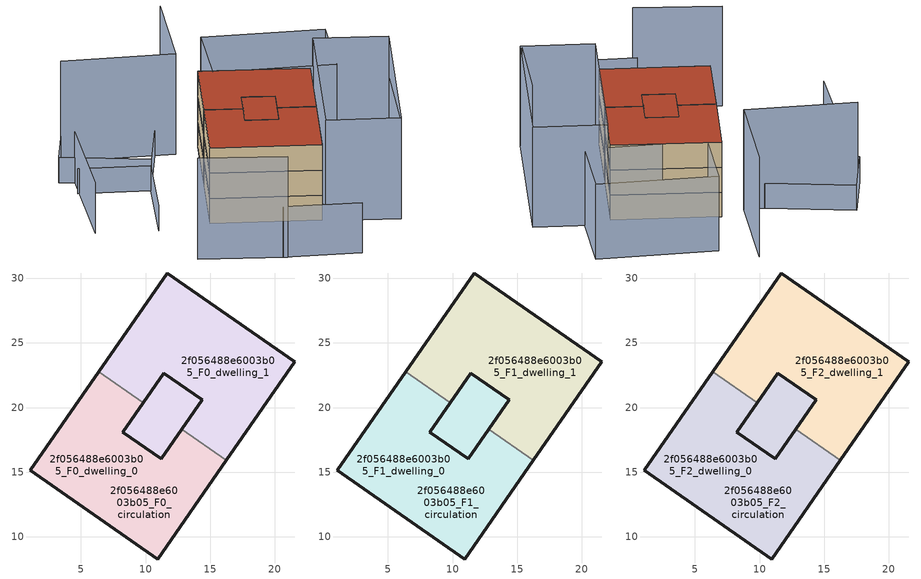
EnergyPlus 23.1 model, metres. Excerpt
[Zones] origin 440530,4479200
2f056488e6003b05_F0_dwelling_0
 floor ground (EU_floor_Construction): 12.8,18.31 16.26,15.9 10.95,8.29 1.07,15.17 6.37,22.79 9.83,20.38 8.24,18.09 11.21,16.03 z0; 14.39,20.6 11.21,16.03 8.24,18.09 9.83,20.38 11.42,22.66 z0
 wall outside (EU_wall_Construction): 12.8,18.31 11.21,16.03 8.24,18.09 9.83,20.38 / 6.37,22.79 1.07,15.17 10.95,8.29 16.26,15.9 z0:3
 wall to 2f056488e6003b05_F0_dwelling_1 (EU_wall_Construction): 16.26,15.9 12.8,18.31 / 9.83,20.38 6.37,22.79 z0:3
2f056488e6003b05_F0_dwelling_1
 floor ground (EU_floor_Construction): 14.39,20.6 11.21,16.03 8.24,18.09 9.83,20.38 11.42,22.66 12.09,22.2 z0; 21.56,23.52 16.26,15.9 12.8,18.31 14.39,20.6 12.09,22.2 11.42,22.66 9.83,20.38 6.37,22.79 11.67,30.41 z0
 wall outside (EU_wall_Construction): 9.83,20.38 11.42,22.66 14.39,20.6 12.8,18.31 / 16.26,15.9 21.56,23.52 11.67,30.41 6.37,22.79 z0:3
2f056488e6003b05_F0_circulation
 floor ground (EU_floor_Construction): 14.39,20.6 12.8,18.31 11.21,16.03 8.24,18.09 9.83,20.38 11.42,22.66 12.09,22.2 z0; 12.8,18.31 16.26,15.9 10.95,8.29 1.07,15.17 6.37,22.79 9.83,20.38 8.24,18.09 11.21,16.03 z0; 21.56,23.52 16.26,15.9 12.8,18.31 14.39,20.6 12.09,22.2 11.42,22.66 9.83,20.38 6.37,22.79 11.67,30.41 z0
 wall outside (EU_wall_Construction): 14.39,20.6 11.42,22.66 8.24,18.09 11.21,16.03 14.39,20.6 z0:3
2f056488e6003b05_F1_dwelling_0
 floor outside (EU_floor_Construction): 12.8,18.31 16.26,15.9 10.95,8.29 1.07,15.17 6.37,22.79 9.83,20.38 8.24,18.09 11.21,16.03 z3
 floor to 2f056488e6003b05_F0_dwelling_0 (EU_floor_Construction): 14.39,20.6 11.21,16.03 8.24,18.09 9.83,20.38 11.42,22.66 z3
 wall outside (EU_wall_Construction): 12.8,18.31 11.21,16.03 8.24,18.09 9.83,20.38 / 6.37,22.79 1.07,15.17 10.95,8.29 16.26,15.9 z3:6
 wall to 2f056488e6003b05_F1_dwelling_1 (EU_wall_Construction): 16.26,15.9 12.8,18.31 / 9.83,20.38 6.37,22.79 z3:6
2f056488e6003b05_F1_dwelling_1
 floor to 2f056488e6003b05_F0_dwelling_1 (EU_floor_Construction): 21.56,23.52 16.26,15.9 12.8,18.31 14.39,20.6 13.47,21.24 11.42,22.66 9.83,20.38 6.37,22.79 11.67,30.41 z3; 14.39,20.6 11.21,16.03 8.24,18.09 9.83,20.38 11.42,22.66 12.09,22.2 z3
 wall outside (EU_wall_Construction): 9.83,20.38 11.42,22.66 14.39,20.6 12.8,18.31 / 16.26,15.9 21.56,23.52 11.67,30.41 6.37,22.79 z3:6
2f056488e6003b05_F1_circulation
 floor to 2f056488e6003b05_F0_circulation (EU_floor_Construction): 14.39,20.6 12.8,18.31 11.21,16.03 8.24,18.09 9.83,20.38 11.42,22.66 12.09,22.2 z3; 12.8,18.31 16.26,15.9 10.95,8.29 1.07,15.17 6.37,22.79 9.83,20.38 8.24,18.09 11.21,16.03 z3; 21.56,23.52 16.26,15.9 12.8,18.31 14.39,20.6 12.09,22.2 11.42,22.66 9.83,20.38 6.37,22.79 11.67,30.41 z3
 wall outside (EU_wall_Construction): 14.39,20.6 11.42,22.66 8.24,18.09 11.21,16.03 14.39,20.6 z3:6
2f056488e6003b05_F2_dwelling_0
 floor outside (EU_floor_Construction): 12.8,18.31 16.26,15.9 10.95,8.29 1.07,15.17 6.37,22.79 9.83,20.38 8.24,18.09 11.21,16.03 z6
 floor to 2f056488e6003b05_F1_dwelling_0 (EU_floor_Construction): 14.39,20.6 11.21,16.03 8.24,18.09 9.83,20.38 11.42,22.66 z6
 wall outside (EU_wall_Construction): 12.8,18.31 11.21,16.03 8.24,18.09 9.83,20.38 / 6.37,22.79 1.07,15.17 10.95,8.29 16.26,15.9 z6:9
 wall to 2f056488e6003b05_F2_dwelling_1 (EU_wall_Construction): 16.26,15.9 12.8,18.31 / 9.83,20.38 6.37,22.79 z6:9
 roof outside (EU_roof_Construction): 11.21,16.03 14.39,20.6 11.42,22.66 9.83,20.38 8.24,18.09 z9; 10.95,8.29 16.26,15.9 12.8,18.31 11.21,16.03 8.24,18.09 9.83,20.38 6.37,22.79 1.07,15.17 z9
2f056488e6003b05_F2_dwelling_1
 floor to 2f056488e6003b05_F1_dwelling_1 (EU_floor_Construction): 21.56,23.52 16.26,15.9 12.8,18.31 14.39,20.6 13.47,21.24 11.42,22.66 9.83,20.38 6.37,22.79 11.67,30.41 z6; 14.39,20.6 11.21,16.03 8.24,18.09 9.83,20.38 11.42,22.66 12.09,22.2 z6
 wall outside (EU_wall_Construction): 9.83,20.38 11.42,22.66 14.39,20.6 12.8,18.31 / 16.26,15.9 21.56,23.52 11.67,30.41 6.37,22.79 z6:9
 roof outside (EU_roof_Construction): 16.26,15.9 21.56,23.52 11.67,30.41 6.37,22.79 9.83,20.38 11.42,22.66 12.09,22.2 14.39,20.6 12.8,18.31 z9; 11.21,16.03 14.39,20.6 12.09,22.2 11.42,22.66 9.83,20.38 8.24,18.09 z9
2f056488e6003b05_F2_circulation
 floor to 2f056488e6003b05_F1_circulation (EU_floor_Construction): 14.39,20.6 12.8,18.31 11.21,16.03 8.24,18.09 9.83,20.38 11.42,22.66 12.09,22.2 z6; 12.8,18.31 16.26,15.9 10.95,8.29 1.07,15.17 6.37,22.79 9.83,20.38 8.24,18.09 11.21,16.03 z6; 21.56,23.52 16.26,15.9 12.8,18.31 14.39,20.6 12.09,22.2 11.42,22.66 9.83,20.38 6.37,22.79 11.67,30.41 z6
 wall outside (EU_wall_Construction): 14.39,20.6 11.42,22.66 8.24,18.09 11.21,16.03 14.39,20.6 z6:9
 roof outside (EU_roof_Construction): 12.8,18.31 14.39,20.6 12.09,22.2 11.42,22.66 9.83,20.38 8.24,18.09 11.21,16.03 z9; 10.95,8.29 16.26,15.9 12.8,18.31 11.21,16.03 8.24,18.09 9.83,20.38 6.37,22.79 1.07,15.17 z9; 16.26,15.9 21.56,23.52 11.67,30.41 6.37,22.79 9.83,20.38 11.42,22.66 12.09,22.2 14.39,20.6 12.8,18.31 z9
shading: 2.14,3.96 9.41,-0.53 / -3.89,32.04 -9.89,21.01 z0:6; -5.23,9.35 2.54,3.67 / 17.8,3.57 22.77,11.58 / 14.61,40.49 8.71,30.47 / 8.71,30.47 -1.98,36.76 / 11.18,7.98 22.47,24.19 / 22.47,24.19 29.11,19.57 / 29.11,19.57 17.83,3.35 / 17.83,3.35 11.18,7.98 z0:12; -5.38,29.62 1.14,25.29 / 1.14,25.29 -4.2,17.24 / 6.75,31.62 2.2,26.44 / 2.2,26.44 -5.27,32.99 / -5.27,32.99 -0.72,38.18 / -0.72,38.18 6.75,31.62 z0:3; 24.35,22.49 12.78,29.26 / 12.78,29.26 17.1,36.64 / 17.1,36.64 28.67,29.86 / 28.67,29.86 24.35,22.49 z0:9
[Building]
EU S2 Campaign: North Axis=0; Terrain=City; Solar Distribution=FullExterior
[Site:Location]
Madrid: Latitude=40.5; Longitude=-3.5; Time Zone=1; Elevation=609
[SizingPeriod:WeatherFileDays]
AnnualSizingPeriod: Begin Month=1; Begin Day of Month=1; End Month=12; End Day of Month=31; Day of Week for Start Day=Monday; Use Weather File Daylight Saving Period=No; Use Weather File Rain and Snow Indicators=No
[MATERIAL]
EU_InternalMass_Material: Roughness=MediumRough; Thickness=0.1; Conductivity=1; Density=1800; Specific Heat=900; Thermal Absorptance=0.9; Solar Absorptance=0.7; Visible Absorptance=0.7
[MATERIAL:NOMASS] Roughness=MediumRough; Thermal Absorptance=0.9; Solar Absorptance=0.7; Visible Absorptance=0.7
Name | Thermal Resistance
EU_wall_NoMass | 1.60022
EU_roof_NoMass | 1.57597
EU_floor_NoMass | 0.470652
[CONSTRUCTION]
EU_wall_Construction: EU_wall_NoMass
EU_roof_Construction: EU_roof_NoMass
EU_floor_Construction: EU_floor_NoMass
EU_InternalMass_Construction: EU_InternalMass_Material
[ZONE] Type=1; Multiplier=1; Ceiling Height=autocalculate; Floor Area=autocalculate; Part of Total Floor Area=Yes
Name | Volume
2f056488e6003b05_F0_dwelling_0; 2f056488e6003b05_F1_dwelling_0; 2f056488e6003b05_F2_dwelling_0; 2f056488e6003b05_F0_dwelling_1 | 365.68
2f056488e6003b05_F1_dwelling_1; 2f056488e6003b05_F2_dwelling_1 | 365.679
2f056488e6003b05_F0_circulation; 2f056488e6003b05_F1_circulation; 2f056488e6003b05_F2_circulation | 670.972
[INTERNALMASS] Construction=EU_InternalMass_Construction; Surface Area=101.764
Name | Zone or ZoneList
2f056488e6003b05_F0_dwelling_0_EU_InternalMass | 2f056488e6003b05_F0_dwelling_0
2f056488e6003b05_F0_dwelling_1_EU_InternalMass | 2f056488e6003b05_F0_dwelling_1
2f056488e6003b05_F1_dwelling_0_EU_InternalMass | 2f056488e6003b05_F1_dwelling_0
2f056488e6003b05_F1_dwelling_1_EU_InternalMass | 2f056488e6003b05_F1_dwelling_1
2f056488e6003b05_F2_dwelling_0_EU_InternalMass | 2f056488e6003b05_F2_dwelling_0
2f056488e6003b05_F2_dwelling_1_EU_InternalMass | 2f056488e6003b05_F2_dwelling_1
[OTHEREQUIPMENT] Fuel Type=Electricity; Design Level Calculation Method=Watts/Area; Power per Zone Floor Area=1; Fraction Latent=0; Fraction Radiant=0; Fraction Lost=0; Carbon Dioxide Generation Rate=0; EndUse Subcategory=EU_Step8_InternalGains
Name | Zone or ZoneList or Space or SpaceList | Schedule
EU_Step8_InternalGain_2f056488e6003b05_F0_dwelling_0_f000 | 2f056488e6003b05_F0_dwelling_0 | EU_Step8_GainSchedule_2f056488e6003b05_F0_dwelling_0_f000
EU_Step8_InternalGain_2f056488e6003b05_F0_dwelling_1_f000 | 2f056488e6003b05_F0_dwelling_1 | EU_Step8_GainSchedule_2f056488e6003b05_F0_dwelling_1_f000
EU_Step8_InternalGain_2f056488e6003b05_F1_dwelling_0_f000 | 2f056488e6003b05_F1_dwelling_0 | EU_Step8_GainSchedule_2f056488e6003b05_F1_dwelling_0_f000
EU_Step8_InternalGain_2f056488e6003b05_F1_dwelling_1_f000 | 2f056488e6003b05_F1_dwelling_1 | EU_Step8_GainSchedule_2f056488e6003b05_F1_dwelling_1_f000
EU_Step8_InternalGain_2f056488e6003b05_F2_dwelling_0_f000 | 2f056488e6003b05_F2_dwelling_0 | EU_Step8_GainSchedule_2f056488e6003b05_F2_dwelling_0_f000
EU_Step8_InternalGain_2f056488e6003b05_F2_dwelling_1_f000 | 2f056488e6003b05_F2_dwelling_1 | EU_Step8_GainSchedule_2f056488e6003b05_F2_dwelling_1_f000
[ZONEINFILTRATION:DESIGNFLOWRATE] Schedule=EU_AlwaysOn; Design Flow Rate Calculation Method=Flow/Area; Flow Rate per Floor Area=0.0005; Constant Term Coefficient=1; Temperature Term Coefficient=0; Velocity Term Coefficient=0; Velocity Squared Term Coefficient=0
Name | Zone or ZoneList or Space or SpaceList
EU_Circulation_Infiltration_2f056488e6003b05_F0_circulation | 2f056488e6003b05_F0_circulation
EU_Circulation_Infiltration_2f056488e6003b05_F1_circulation | 2f056488e6003b05_F1_circulation
EU_Circulation_Infiltration_2f056488e6003b05_F2_circulation | 2f056488e6003b05_F2_circulation
[ZONEVENTILATION:DESIGNFLOWRATE] Schedule=EU_AlwaysOn; Design Flow Rate Calculation Method=AirChanges/Hour; Air Changes per Hour=0.480704; Ventilation Type=Natural; Fan Pressure Rise=0; Fan Total Efficiency=1; Constant Term Coefficient=1; Temperature Term Coefficient=0; Velocity Term Coefficient=0; Velocity Squared Term Coefficient=0; Minimum Indoor Temperature=-100; Maximum Indoor Temperature=100; Delta Temperature=-100; Minimum Outdoor Temperature=-100; Maximum Outdoor Temperature=100; Maximum Wind Speed=40
Name | Zone or ZoneList or Space or SpaceList
EU_ConstantAir_2f056488e6003b05_F0_dwelling_0 | 2f056488e6003b05_F0_dwelling_0
EU_ConstantAir_2f056488e6003b05_F0_dwelling_1 | 2f056488e6003b05_F0_dwelling_1
EU_ConstantAir_2f056488e6003b05_F1_dwelling_0 | 2f056488e6003b05_F1_dwelling_0
EU_ConstantAir_2f056488e6003b05_F1_dwelling_1 | 2f056488e6003b05_F1_dwelling_1
EU_ConstantAir_2f056488e6003b05_F2_dwelling_0 | 2f056488e6003b05_F2_dwelling_0
EU_ConstantAir_2f056488e6003b05_F2_dwelling_1 | 2f056488e6003b05_F2_dwelling_1
[HVACTEMPLATE:THERMOSTAT] Constant Heating Setpoint=20; Constant Cooling Setpoint=50
EU_HeatOnly_2f056488e6003b05_F0_dwelling_0; EU_HeatOnly_2f056488e6003b05_F0_dwelling_1; EU_HeatOnly_2f056488e6003b05_F1_dwelling_0; EU_HeatOnly_2f056488e6003b05_F1_dwelling_1; EU_HeatOnly_2f056488e6003b05_F2_dwelling_0; EU_HeatOnly_2f056488e6003b05_F2_dwelling_1
[HVACTEMPLATE:ZONE:IDEALLOADSAIRSYSTEM] System Availability Schedule=EU_AlwaysOn; Maximum Heating Supply Air Temperature=50; Minimum Cooling Supply Air Temperature=13; Maximum Heating Supply Air Humidity Ratio=0.0156; Minimum Cooling Supply Air Humidity Ratio=0.0077; Heating Limit=NoLimit; Cooling Limit=NoLimit; Heating Availability Schedule=EU_AlwaysOn; Cooling Availability Schedule=EU_CoolingOff; Dehumidification Control Type=ConstantSensibleHeatRatio; Cooling Sensible Heat Ratio=0.7; Dehumidification Setpoint=60; Humidification Control Type=None; Humidification Setpoint=30; Outdoor Air Method=None; Outdoor Air Flow Rate per Person=0.00944; Outdoor Air Flow Rate per Zone Floor Area=0; Outdoor Air Flow Rate per Zone=0; Demand Controlled Ventilation Type=None; Outdoor Air Economizer Type=NoEconomizer; Heat Recovery Type=None; Sensible Heat Recovery Effectiveness=0.7; Latent Heat Recovery Effectiveness=0.65
Name | Template Thermostat
2f056488e6003b05_F0_dwelling_0 | EU_HeatOnly_2f056488e6003b05_F0_dwelling_0
2f056488e6003b05_F0_dwelling_1 | EU_HeatOnly_2f056488e6003b05_F0_dwelling_1
2f056488e6003b05_F1_dwelling_0 | EU_HeatOnly_2f056488e6003b05_F1_dwelling_0
2f056488e6003b05_F1_dwelling_1 | EU_HeatOnly_2f056488e6003b05_F1_dwelling_1
2f056488e6003b05_F2_dwelling_0 | EU_HeatOnly_2f056488e6003b05_F2_dwelling_0
2f056488e6003b05_F2_dwelling_1 | EU_HeatOnly_2f056488e6003b05_F2_dwelling_1
[SIZING:ZONE] Zone Cooling Design Supply Air Temperature Input Method=SupplyAirTemperature; Zone Cooling Design Supply Air Temperature=13; Zone Heating Design Supply Air Temperature Input Method=SupplyAirTemperature; Zone Heating Design Supply Air Temperature=50; Zone Cooling Design Supply Air Humidity Ratio=0.008; Zone Heating Design Supply Air Humidity Ratio=0.008; Cooling Design Air Flow Method=DesignDay; Cooling Design Air Flow Rate=0; Cooling Minimum Air Flow per Zone Floor Area=0.000762; Cooling Minimum Air Flow=0; Cooling Minimum Air Flow Fraction=0.2; Heating Design Air Flow Method=DesignDay; Heating Design Air Flow Rate=0; Heating Maximum Air Flow per Zone Floor Area=0.002032; Heating Maximum Air Flow=0.141576; Heating Maximum Air Flow Fraction=0.3; Account for Dedicated Outdoor Air System=No; Dedicated Outdoor Air System Control Strategy=NeutralSupplyAir; Dedicated Outdoor Air Low Setpoint Temperature for Design=autosize; Dedicated Outdoor Air High Setpoint Temperature for Design=autosize; Zone Load Sizing Method=Sensible Load Only No Latent Load; Zone Latent Cooling Design Supply Air Humidity Ratio Input Method=HumidityRatioDifference; Zone Cooling Design Supply Air Humidity Ratio Difference=0.005; Zone Latent Heating Design Supply Air Humidity Ratio Input Method=HumidityRatioDifference; Zone Humidification Design Supply Air Humidity Ratio Difference=0.005
2f056488e6003b05_F0_dwelling_0; 2f056488e6003b05_F0_dwelling_1; 2f056488e6003b05_F1_dwelling_0; 2f056488e6003b05_F1_dwelling_1; 2f056488e6003b05_F2_dwelling_0; 2f056488e6003b05_F2_dwelling_1
[SCHEDULE:CONSTANT]
Name | Hourly Value
EU_AlwaysOn | 1
EU_CoolingOff | 0
[SCHEDULE:FILE] Column Number=1; Rows to Skip at Top=0; Number of Hours of Data=8760; Column Separator=Comma; Interpolate to Timestep=No; Minutes per Item=60; Adjust Schedule for Daylight Savings=Yes
Name | File
EU_Step8_GainSchedule_2f056488e6003b05_F0_dwelling_0_f000 | ../../schedules/2f056488e6003b05/2f056488e6003b05_F0_dwelling_0_f000_gain.csv
EU_Step8_GainSchedule_2f056488e6003b05_F0_dwelling_1_f000 | ../../schedules/2f056488e6003b05/2f056488e6003b05_F0_dwelling_1_f000_gain.csv
EU_Step8_GainSchedule_2f056488e6003b05_F1_dwelling_0_f000 | ../../schedules/2f056488e6003b05/2f056488e6003b05_F1_dwelling_0_f000_gain.csv
EU_Step8_GainSchedule_2f056488e6003b05_F1_dwelling_1_f000 | ../../schedules/2f056488e6003b05/2f056488e6003b05_F1_dwelling_1_f000_gain.csv
EU_Step8_GainSchedule_2f056488e6003b05_F2_dwelling_0_f000 | ../../schedules/2f056488e6003b05/2f056488e6003b05_F2_dwelling_0_f000_gain.csv
EU_Step8_GainSchedule_2f056488e6003b05_F2_dwelling_1_f000 | ../../schedules/2f056488e6003b05/2f056488e6003b05_F2_dwelling_1_f000_gain.csv
